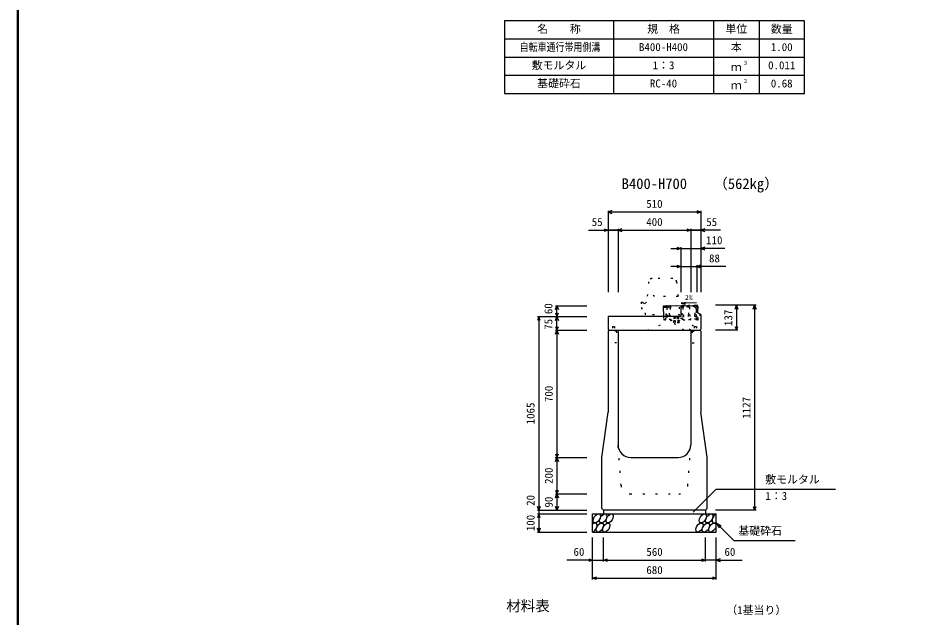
# Model space of a CAD drawing. Units: millimetres, scale not verified. Extents: x -12600 to 12600, y -5940 to 5940.
# Drawn here: x -3800 to 1122, y -636 to 2659 of the extents above; entities that cross this region are included whole.
import ezdxf
from ezdxf.enums import TextEntityAlignment as Align

# ---------------------------------------------------------------- set-up
doc = ezdxf.new("R2010")
doc.units = ezdxf.units.MM
doc.header["$LTSCALE"] = 40
doc.linetypes.add('DOTTED', pattern=[1.75, 0.25, -1.5])
for name, color, linetype, lineweight in [('0-0_DIM', 7, 'Continuous', 25), ('0-2_HATCH', 6, 'DOTTED', 25), ('0-3_HYO', 3, 'Continuous', 25), ('0-4_HYO2', 4, 'Continuous', 25), ('0-5_OUTLINE', 3, 'Continuous', 25), ('0-6_OUTLINE2', 4, 'DOTTED', 25), ('0-7_TXT', 7, 'Continuous', 25), ('0-8_WAKU', 3, 'Continuous', 25)]:
    doc.layers.add(name, color=color, linetype=linetype, lineweight=lineweight)
doc.styles.add('ＭＳ ゴシック', font='')
doc.styles.get('ＭＳ ゴシック').set_extended_font_data('MS Gothic')

msp = doc.modelspace()

# ---------------------------------------------------------------- linework, layer by layer
at = {"layer": '0-0_DIM'}
for p, q in [((-555, 1598.96), (-555, 1151.46)), ((-45, 1591.46), (-555, 1591.46)), ((-45, 1598.96), (-45, 1151.46)), ((-663.38, 1491.46), (-555, 1491.46)), ((-500, 1491.46), (-555, 1491.46)), ((-555, 1491.46), (-500, 1491.46)), ((-500, 1498.96), (-500, 1151.46)), ((-500, 1491.46), (-100, 1491.46)), ((-100, 1498.96), (-100, 1151.46)), ((-100, 1491.46), (-45, 1491.46)), ((-45, 1491.46), (-100, 1491.46)), ((63.38, 1491.46), (-45, 1491.46)), ((-210, 1391.46), (-155, 1391.46)), ((-155, 1398.96), (-155, 1151.46)), ((-155, 1391.46), (-45, 1391.46)), ((86.52, 1391.46), (-45, 1391.46)), ((-155, 1291.46), (-210, 1291.46)), ((-155, 1291.46), (-67, 1291.46)), ((-67, 1298.96), (-67, 1151.46)), ((91.78, 1291.46), (-67, 1291.46)), ((-843.5, 1076.46), (-671, 1076.46)), ((-836, 1016.46), (-836, 1076.46)), ((258.5, 1078.46), (36, 1078.46)), ((151, 1078.46), (151, 941.46)), ((251, 1078.46), (251, -48.54)), ((-943.5, 1016.46), (-671, 1016.46)), ((-936, 1016.46), (-936, -48.54)), ((-836, 941.46), (-836, 1016.46)), ((-843.5, 941.46), (-671, 941.46)), ((158.5, 941.46), (36, 941.46)), ((-846.75, 241.46), (-674.25, 241.46)), ((-843.5, 241.46), (-671, 241.46)), ((-86.23, -59.35), (40, 66.89)), ((40, 66.89), (694.81, 66.89)), ((-843.5, 41.46), (-671, 41.46)), ((-836, 41.46), (-836, -48.54)), ((-943.5, -48.54), (-671, -48.54)), ((-936, -48.54), (-936, -68.54)), ((258.5, -48.54), (36, -48.54)), ((-943.5, -68.54), (-671, -68.54)), ((-936, -68.54), (-936, -168.54)), ((40, -118.54), (135.76, -214.29)), ((40, -118.54), (65.98, -133.54)), ((40, -118.54), (55, -144.52)), ((-943.5, -168.54), (-671, -168.54)), ((-640, -429.9), (-640, -198.54)), ((-580, -329.9), (-580, -198.54)), ((-20, -329.9), (-20, -198.54)), ((40, -429.9), (40, -198.54)), ((135.76, -214.29), (473.31, -214.29)), ((-640, -322.4), (-781.79, -322.4)), ((-640, -322.4), (-580, -322.4)), ((-580, -322.4), (-20, -322.4)), ((40, -322.4), (-20, -322.4)), ((40, -322.4), (181.79, -322.4)), ((-640, -422.4), (40, -422.4))]:
    msp.add_line(p, q, dxfattribs=at)
for points in [[(-533.86, 1599.16), (-555, 1591.46), (-533.86, 1583.77)], [(-66.14, 1599.16), (-45, 1591.46), (-66.14, 1583.77)], [(-576.14, 1499.16), (-555, 1491.46), (-576.14, 1483.77)], [(-478.86, 1499.16), (-500, 1491.46), (-478.86, 1483.77)], [(-121.14, 1499.16), (-100, 1491.46), (-121.14, 1483.77)], [(-23.86, 1499.16), (-45, 1491.46), (-23.86, 1483.77)], [(-176.14, 1399.16), (-155, 1391.46), (-176.14, 1383.77)], [(-23.86, 1399.16), (-45, 1391.46), (-23.86, 1383.77)], [(-176.14, 1299.16), (-155, 1291.46), (-176.14, 1283.77)], [(-45.86, 1299.16), (-67, 1291.46), (-45.86, 1283.77)], [(-843.7, 1055.32), (-836, 1076.46), (-828.3, 1055.32)], [(-843.7, 1037.61), (-836, 1016.46), (-828.3, 1037.61)], [(143.3, 1057.32), (151, 1078.46), (158.7, 1057.32)], [(243.3, 1057.32), (251, 1078.46), (258.7, 1057.32)], [(-928.3, 995.32), (-936, 1016.46), (-943.7, 995.32)], [(-843.7, 995.32), (-836, 1016.46), (-828.3, 995.32)], [(-843.7, 962.61), (-836, 941.46), (-828.3, 962.61)], [(-843.7, 920.32), (-836, 941.46), (-828.3, 920.32)], [(-836, 941.46), (-836, 241.46), (-836, 41.46)], [(143.3, 962.61), (151, 941.46), (158.7, 962.61)], [(-843.7, 262.61), (-836, 241.46), (-828.3, 262.61)], [(-843.7, 220.32), (-836, 241.46), (-828.3, 220.32)], [(-843.7, 62.61), (-836, 41.46), (-828.3, 62.61)], [(-843.7, 20.32), (-836, 41.46), (-828.3, 20.32)], [(-928.3, -27.39), (-936, -48.54), (-943.7, -27.39)], [(-828.3, -27.39), (-836, -48.54), (-843.7, -27.39)], [(243.3, -27.39), (251, -48.54), (258.7, -27.39)], [(-928.3, -89.68), (-936, -68.54), (-943.7, -89.68)], [(-928.3, -147.39), (-936, -168.54), (-943.7, -147.39)], [(-661.14, -314.71), (-640, -322.4), (-661.14, -330.1)], [(-558.86, -330.1), (-580, -322.4), (-558.86, -314.71)], [(-41.14, -314.71), (-20, -322.4), (-41.14, -330.1)], [(61.14, -314.71), (40, -322.4), (61.14, -330.1)], [(-618.86, -430.1), (-640, -422.4), (-618.86, -414.71)], [(18.86, -414.71), (40, -422.4), (18.86, -430.1)]]:
    msp.add_lwpolyline(points, dxfattribs=at)
at = {"layer": '0-2_HATCH'}
for p, q in [((-240.76, 994.82), (-242.28, 1074.8)), ((-71.31, 1077.56), (-238.28, 1074.38)), ((-219.61, 1074.73), (-231.23, 1072.04)), ((-219.5, 1068.73), (-231.16, 1068.51)), ((-212.61, 1074.87), (-211.19, 999.88)), ((-61.32, 1078.25), (-155, 1076.46)), ((-148.96, 1076.08), (-147.53, 1001.09)), ((-113.63, 1076.75), (-141.85, 1070.21)), ((-113.52, 1070.75), (-141.85, 1070.21)), ((-78.31, 1077.42), (-106.52, 1070.89)), ((-78.19, 1071.43), (-106.52, 1070.89)), ((-64.46, 1007.17), (-65.82, 1078.16)), ((-61, 1061.56), (-61.32, 1078.25)), ((-59.85, 1001.26), (-60.53, 1036.63)), ((-68.88, 1002.59), (-240.85, 999.31)), ((-62.79, 998.2), (-240.76, 994.82)), ((-236.85, 999.39), (-237.32, 1024.39)), ((-237.13, 1014.39), (-211.47, 1014.88)), ((-147.62, 1005.59), (-211.27, 1004.38)), ((-195.54, 995.68), (-162.54, 996.31)), ((-192.63, 981.73), (-192.86, 994.23)), ((-190, 1014.14), (-192.46, 1012.22)), ((-192.3, 1004.72), (-192.46, 1012.22)), ((-166.06, 1005.26), (-192.3, 1004.72)), ((-192.06, 1012.57), (-190, 1014.14)), ((-168.75, 1014.58), (-190, 1014.14)), ((-186.06, 1004.85), (-186.21, 1012.35)), ((-185.94, 994.36), (-185.7, 981.86)), ((-172.31, 1005.13), (-172.46, 1012.63)), ((-172.08, 994.62), (-171.85, 982.13)), ((-166.63, 1013.09), (-168.75, 1014.58)), ((-166.06, 1005.26), (-166.21, 1012.76)), ((-165.16, 994.76), (-164.92, 982.26)), ((-162.54, 996.31), (-162.51, 994.81)), ((-147.82, 1016.09), (-70.16, 1017.57)), ((-110.87, 1001.79), (-110.79, 997.29)), ((-70.35, 1027.57), (-69.88, 1002.57)), ((-164.92, 982.26), (-192.63, 981.73))]:
    msp.add_line(p, q, dxfattribs=at)
at = {"layer": '0-2_HATCH', "linetype": 'Continuous'}
msp.add_line((-60.53, 1036.63), (-61, 1061.56), dxfattribs=at)
msp.add_lwpolyline([(-155, 1076.46), (-251.28, 1074.63), (-250.18, 1016.46)], dxfattribs=at)
at = {"layer": '0-2_HATCH'}
for points in [[(-237.32, 1024.39), (-235.82, 1024.41), (-236.59, 1064.41), (-238.09, 1064.38), (-238.28, 1074.38)], [(-232.78, 1074.48), (-233.29, 1075.17), (-236.29, 1075.12), (-236.78, 1074.41)], [(-231.28, 1074.51), (-231.09, 1064.51), (-232.59, 1064.48), (-231.82, 1024.49), (-230.33, 1024.52), (-230.13, 1014.52)], [(-218.47, 1014.74), (-218.66, 1024.74), (-217.16, 1024.77), (-217.92, 1064.76), (-219.42, 1064.73), (-219.61, 1074.73)], [(-214.11, 1074.84), (-214.63, 1075.53), (-217.63, 1075.47), (-218.11, 1074.76)], [(-212.42, 1064.87), (-213.92, 1064.84), (-213.16, 1024.85), (-211.66, 1024.87)], [(-178.79, 1075.51), (-179.3, 1076.2), (-182.3, 1076.14), (-182.79, 1075.43)], [(-148.01, 1026.09), (-146.51, 1026.12), (-147.27, 1066.11), (-148.77, 1066.08)], [(-143.46, 1076.18), (-143.97, 1076.87), (-146.97, 1076.82), (-147.46, 1076.11)], [(-141.96, 1076.21), (-141.77, 1066.21), (-143.27, 1066.18), (-142.51, 1026.19), (-141.01, 1026.22), (-140.82, 1016.22)], [(-112.49, 1016.76), (-112.68, 1026.76), (-111.18, 1026.79), (-111.94, 1066.78), (-113.44, 1066.75), (-113.63, 1076.75)], [(-108.13, 1076.86), (-108.65, 1077.55), (-111.65, 1077.49), (-112.13, 1076.78)], [(-106.63, 1076.88), (-106.44, 1066.89), (-107.94, 1066.86), (-107.18, 1026.86), (-105.68, 1026.89), (-105.49, 1016.9)], [(-77.16, 1017.43), (-77.35, 1027.43), (-75.85, 1027.46), (-76.61, 1067.45), (-78.11, 1067.43), (-78.31, 1077.42)], [(-72.81, 1077.53), (-73.32, 1078.22), (-76.32, 1078.16), (-76.81, 1077.45)], [(-71.31, 1077.56), (-71.12, 1067.56), (-72.62, 1067.53), (-71.85, 1027.54), (-70.35, 1027.57)], [(-250.18, 1016.46), (-249.86, 999.64), (-240.86, 999.81)], [(-162.51, 994.81), (-195.51, 994.18), (-195.54, 995.68)]]:
    msp.add_lwpolyline(points, dxfattribs=at)
for centre, radius, start, end in [((-189.27, 1009), 4.53, 47.57461, 134.78335), ((-178.96, 994.21), 19.53, 70.56972, 111.78823), ((-169.27, 1009.41), 4.53, 47.57461, 134.78335), ((-68.96, 1007.09), 4.5, 271.09113, 1.09113), ((-62.85, 1001.2), 3, 271.09113, 1.09113), ((-178.77, 981.99), 11, 181.09113, 1.09113)]:
    msp.add_arc(centre, radius, start, end, dxfattribs=at)
at = {"layer": '0-2_HATCH', "linetype": 'Continuous'}
for centre in [(-617.11, -93.54), (-581.63, -93.54), (-546.16, -93.54), (-33.95, -93.54), (1.52, -93.54), (-600.23, -143.54), (-564.75, -143.54), (-52.55, -143.54), (-17.07, -143.54), (18.41, -143.54)]:
    msp.add_ellipse(centre, major_axis=(14.54, 23.54), ratio=0.5792, dxfattribs=at)
for centre, start_param, end_param in [((37, -93.54), 0.6666252, 4.1103269), ((-635.7, -143.54), 3.7419964, 7.318141)]:
    msp.add_ellipse(centre, major_axis=(14.54, 23.54), ratio=0.5792, start_param=start_param, end_param=end_param, dxfattribs=at)
at = {"layer": '0-3_HYO'}
for p, q in [((-525, 2643.36), (-525, 2243.36)), ((25, 2643.36), (25, 2243.36)), ((275, 2643.36), (275, 2243.36)), ((-1125, 2543.36), (525, 2543.36))]:
    msp.add_line(p, q, dxfattribs=at)
msp.add_lwpolyline([(-1125, 2243.36), (525, 2243.36), (525, 2643.36), (-1125, 2643.36)], close=True, dxfattribs=at)
at = {"layer": '0-4_HYO2'}
for p, q in [((-1125, 2443.36), (525, 2443.36)), ((-1125, 2343.36), (525, 2343.36))]:
    msp.add_line(p, q, dxfattribs=at)
at = {"layer": '0-5_OUTLINE', "linetype": 'DOTTED'}
for p, q in [((-331.81, 1208.41), (-343, 1096.46)), ((-199.54, 1226.41), (-313.34, 1226.41)), ((-178.2, 1208.45), (-160, 1026.46)), ((-373, 1096.46), (-373, 1066.46)), ((-373, 1096.46), (-365, 1096.46)), ((-365, 1096.46), (-355, 1086.46)), ((-373, 1066.46), (-350, 1026.46)), ((-160, 1026.46), (-350, 1026.46))]:
    msp.add_line(p, q, dxfattribs=at)
at = {"layer": '0-5_OUTLINE'}
for p, q in [((-155, 1076.46), (-67, 1078.14)), ((-155, 1076.46), (-155, 1016.46)), ((-70, 1051.56), (-61, 1061.56)), ((-70, 1051.56), (-70, 1041.56)), ((-45, 1028.56), (-70, 1041.56)), ((-67, 1078.14), (-61, 1072.25)), ((-61, 1072.25), (-61, 1061.56)), ((-155, 1016.46), (-555, 1016.46)), ((-555, 1016.46), (-555, 947.46)), ((-45, 1028.56), (-45, 947.46)), ((-555, 947.46), (-549, 941.46)), ((-555, 935.46), (-549, 941.46)), ((-555, 935.46), (-555, 491.46)), ((-549, 941.46), (-51, 941.46)), ((-500, 941.46), (-500, 311.46)), ((-100, 941.46), (-100, 311.46)), ((-51, 941.46), (-45, 947.46)), ((-51, 941.46), (-45, 935.46)), ((-45, 935.46), (-45, 491.46)), ((-590, 241.46), (-555, 491.46)), ((-10, 241.46), (-45, 491.46)), ((-590, -38.54), (-590, 241.46)), ((-430, 241.46), (-170, 241.46)), ((-10, -38.54), (-10, 241.46)), ((-590, -38.54), (-580, -48.54)), ((-20, -48.54), (-580, -48.54)), ((-580, -48.54), (-580, -68.54)), ((-20, -48.54), (-10, -38.54)), ((-20, -48.54), (-20, -68.54)), ((-640, -68.54), (40, -68.54)), ((-640, -168.54), (-640, -68.54)), ((40, -168.54), (40, -68.54)), ((-640, -168.54), (40, -168.54))]:
    msp.add_line(p, q, dxfattribs=at)
at = {"layer": '0-5_OUTLINE', "linetype": 'DOTTED'}
msp.add_lwpolyline([(-355, 1086.46), (-345, 1096.46), (-343, 1096.46)], dxfattribs=at)
for centre, start, end in [((-311.9, 1206.46), 94.13229, 174.40835), ((-198.1, 1206.46), 4.08463, 93.6009)]:
    msp.add_arc(centre, 20, start, end, dxfattribs=at)
at = {"layer": '0-5_OUTLINE'}
for centre, start, end in [((-430, 311.46), 180, 270), ((-170, 311.46), 270, 0)]:
    msp.add_arc(centre, 70, start, end, dxfattribs=at)
at = {"layer": '0-6_OUTLINE2'}
for p, q in [((-350, 1026.46), (-343, 1096.46)), ((-146.21, 941.62), (-70, 1041.56)), ((-340.12, 941.46), (-208.77, 995.42)), ((-107.2, 941.46), (-59.88, 1002.76)), ((-48.67, 1030.47), (-105.81, 941.62)), ((-508, 936.96), (-553.5, 936.96)), ((-531, 961.96), (-519, 961.96)), ((-531, 961.96), (-531, 936.96)), ((-519, 961.96), (-519, 936.96)), ((-508, 936.96), (-508, 871.46)), ((-92, 936.96), (-92, 871.46)), ((-92, 936.96), (-46.5, 936.96)), ((-81, 961.96), (-69, 961.96)), ((-81, 961.96), (-81, 936.96)), ((-69, 961.96), (-69, 936.96)), ((-508, 871.46), (-555, 871.46)), ((-92, 871.46), (-45, 871.46)), ((-483.43, 87.77), (-500, 311.46)), ((-116.57, 87.77), (-100, 311.46)), ((-433.57, 41.46), (-166.43, 41.46))]:
    msp.add_line(p, q, dxfattribs=at)
msp.add_lwpolyline([(-170, 1126.46), (-300, 1126.46), (-337, 1156.46)], dxfattribs=at)
for centre, start, end in [((-433.57, 91.46), 184.23639, 270), ((-166.43, 91.46), 270, 355.76361)]:
    msp.add_arc(centre, 50, start, end, dxfattribs=at)
at = {"layer": '0-7_TXT'}
msp.add_line((-153.28, 1090.4), (-129.56, 1086.72), dxfattribs=at)
msp.add_lwpolyline([(-68.72, 1092.14), (-153.28, 1090.4), (-129.73, 1095.05)], dxfattribs=at)
at = {"layer": '0-8_WAKU', "lineweight": 50}
msp.add_lwpolyline([(-3800, -5540), (12200, -5540), (12200, 5540), (-3800, 5540)], close=True, dxfattribs=at)

# ---------------------------------------------------------------- texts
at = {"layer": '0-0_DIM', "style": 'ＭＳ ゴシック'}
for s, p in [('510', (-345, 1601.46)), ('55', (-644.84, 1501.46)), ('400', (-345, 1501.46)), ('55', (-15.16, 1501.46)), ('110', (-15.98, 1401.46)), ('88', (0.19, 1301.46)), ('敷モルタル', (308.94, 85.62)), ('1：3', (309.94, -5.07)), ('基礎砕石', (161.32, -197.12)), ('60', (-745, -312.4)), ('560', (-344.47, -312.4)), ('60', (85, -312.4)), ('680', (-344.47, -412.4))]:
    msp.add_text(s, height=43.99, dxfattribs=at).set_placement(p, align=Align.BOTTOM_LEFT)
for s, p in [('60', (-847.84, 1030.08)), ('137', (141, 964.96)), ('75', (-847.84, 944.32)), ('700', (-846, 546.46)), ('1127', (241, 454.96)), ('1065', (-946, 423.96)), ('200', (-846, 96.46)), ('20', (-946, -24.22)), ('90', (-846, -33.54)), ('100', (-946, -163.54))]:
    msp.add_text(s, height=43.99, rotation=90, dxfattribs=at).set_placement(p, align=Align.BOTTOM_LEFT)
at = {"layer": '0-7_TXT', "style": 'ＭＳ ゴシック'}
for s, height, p in [('名\u3000\u3000称', 43.99, (-945, 2563.36)), ('規\u3000格', 43.99, (-340, 2563.36)), ('単位', 43.99, (90, 2563.36)), ('数量', 43.99, (340, 2563.36)), ('B400-H400', 43.99, (-385, 2463.36)), ('本', 43.99, (120, 2463.36)), ('1.00', 43.99, (340, 2463.36)), ('敷モルタル', 43.99, (-975, 2363.36)), ('1：3', 43.99, (-310, 2363.36)), ('３', 21.99, (185.54, 2393.73)), ('0.011', 43.99, (325, 2363.36)), ('ｍ', 43.99, (120, 2353.36)), ('基礎砕石', 43.99, (-945, 2263.36)), ('RC-40', 43.99, (-325, 2263.36)), ('２', 21.99, (185.54, 2293.73)), ('0.68', 43.99, (340, 2263.36)), ('ｍ', 43.99, (120, 2253.36)), ('B400-H700', 58.65, (-480, 1700.44)), ('（562kg）', 58.65, (23.7, 1700.44)), ('2%', 26.39, (-131.82, 1100.21)), ('材料表', 58.65, (-1115, -621.64)), ('（1基当り）', 43.99, (95, -632.64))]:
    msp.add_text(s, height=height, dxfattribs=at).set_placement(p, align=Align.BOTTOM_LEFT)
at = {"layer": '0-7_TXT', "style": 'ＭＳ ゴシック', "width": 0.8}
msp.add_text('自転車通行帯用側溝', height=43.99, dxfattribs=at).set_placement((-1041, 2463.36), align=Align.BOTTOM_LEFT)

doc.saveas('drawing.dxf')
